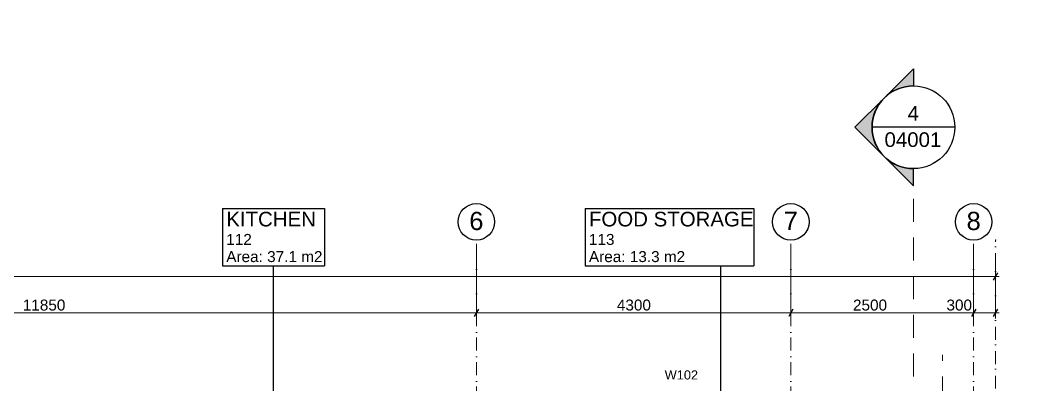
# Model space of a CAD drawing. Header units: millimetres. Extents: x -14278 to 101596, y -22378 to 34603.
# Drawn here: x 21816 to 35806, y 15793 to 20777 of the extents above; entities that cross this region are included whole.
import ezdxf
from ezdxf.enums import TextEntityAlignment as Align

# ---------------------------------------------------------------- set-up
doc = ezdxf.new("R2010")
doc.units = ezdxf.units.MM
doc.header["$MEASUREMENT"] = 0
doc.linetypes.add('Dot & Dashed', pattern=[335.138881, 176.388884, -88.194442, 0, -70.555556])
doc.linetypes.add('Long Dashed', pattern=[529.166651, 317.499995, -211.666656])
for name, color, linetype in [('A-Zz_20_10_90-T_TextWindow', 7, 'Continuous'), ('A-Zz_60_50_80-P_MarkerSection', 7, 'Continuous'), ('A-Zz_60_50_80-P_MarkerSectionStairs', 7, 'Continuous'), ('NewA-Ee_30_60-M_Pavements', 7, 'Continuous'), ('NewA-SL-M_SpacesInternal', 7, 'Continuous'), ('NewA-Zz_20_20-D_DimensionGrid', 7, 'Continuous'), ('NewA-Zz_35_40_80-M_GridStructural', 7, 'Continuous'), ('NewA-Zz_50_10_70-P_BoundarySiteRed', 7, 'Continuous'), ('NewA-Zz_50_10_90-P_BoundarySpace', 7, 'Continuous')]:
    doc.layers.add(name, color=color, linetype=linetype)
doc.styles.add('GENERATED_STYLE_1', font='')
doc.styles.get('GENERATED_STYLE_1').set_extended_font_data('Arial')
doc.dimstyles.new('GENERATED_STYLE__2', dxfattribs={"dimtxt": 150, "dimasz": 76, "dimexe": 0.18, "dimexo": 300, "dimgap": 0.09, "dimtad": 1, "dimtih": 1, "dimtoh": 1, "dimdec": 0, "dimzin": 0, "dimdsep": 46, "dimtxsty": 'GENERATED_STYLE_1', "dimblk": 'ARROWHEAD_2', "dimblk1": 'ARROWHEAD_2', "dimblk2": 'ARROWHEAD_2', "dimcen": 0.09, "dimclrd": 6, "dimclre": 6, "dimclrt": 7, "dimazin": 0, "dimtfac": 1, "dimtdec": 4, "dimtmove": 0, "dimatfit": 3, "dimfxl": 0, "dimtolj": 1, "dimtzin": 0, "dimarcsym": 0})

# ---------------------------------------------------------------- blocks, each defined once
blk = doc.blocks.new('KITCHEN_112_5_1', base_point=(25276, 17849))
at = {"layer": 'NewA-SL-M_SpacesInternal', "linetype": 'Continuous'}
for p, q in [((24580, 18203), (24580, 17889)), ((24580, 18203), (25972, 18203)), ((25972, 18203), (25972, 17889)), ((24580, 17889), (24580, 17653)), ((25972, 17889), (25972, 17653)), ((24580, 17653), (24580, 17417)), ((25972, 17653), (25972, 17417)), ((24580, 17417), (25972, 17417))]:
    blk.add_line(p, q, dxfattribs=at)
at = {"layer": 'NewA-SL-M_SpacesInternal', "color": 253, "linetype": 'Continuous', "lineweight": 13}
for p, q in [((21876, 15100), (21876, 10003)), ((28784, 15100), (21876, 15100)), ((28784, 14750), (28784, 15100)), ((29139, 14750), (28784, 14750)), ((29139, 10605), (29139, 14750)), ((23838, 10003), (23838, 11003)), ((23838, 11003), (23963, 11003)), ((23963, 11003), (23963, 10605)), ((26250, 10605), (26250, 11003)), ((26250, 11003), (26375, 11003)), ((26375, 11003), (26375, 8200)), ((23963, 10605), (26250, 10605)), ((27840, 8200), (27840, 10605)), ((27840, 10605), (29139, 10605)), ((21876, 10003), (23838, 10003)), ((26375, 8200), (27840, 8200))]:
    blk.add_line(p, q, dxfattribs=at)
at = {"layer": 'NewA-SL-M_SpacesInternal', "color": 5, "lineweight": 70, "style": 'GENERATED_STYLE_1'}
for tag, height, p in [('ROOM_NAME', 200, (24630, 18157)), ('ROOM_NUMBER', 150, (24630, 17854)), ('adj_text', 150, (24630, 17619))]:
    blk.add_attdef(tag, text='', height=height, dxfattribs=at).set_placement(p, align=Align.TOP_LEFT)
blk = doc.blocks.new('FOOD STORAGE_113_7_1', base_point=(30691, 17849))
at = {"layer": 'NewA-SL-M_SpacesInternal', "linetype": 'Continuous'}
for p, q in [((29539, 18203), (29539, 17889)), ((29539, 18203), (31843, 18203)), ((31843, 18203), (31843, 17889)), ((29539, 17889), (29539, 17653)), ((31843, 17889), (31843, 17653)), ((29539, 17653), (29539, 17417)), ((31843, 17653), (31843, 17417)), ((29539, 17417), (31843, 17417))]:
    blk.add_line(p, q, dxfattribs=at)
at = {"layer": 'NewA-SL-M_SpacesInternal', "color": 253, "linetype": 'Continuous', "lineweight": 13}
for p, q in [((29264, 15100), (29264, 10605)), ((32225, 15100), (29264, 15100)), ((32225, 10605), (32225, 15100)), ((29264, 10605), (32225, 10605))]:
    blk.add_line(p, q, dxfattribs=at)
at = {"layer": 'NewA-SL-M_SpacesInternal', "color": 5, "lineweight": 70, "style": 'GENERATED_STYLE_1'}
for tag, height, p in [('ROOM_NAME', 200, (29589, 18157)), ('ROOM_NUMBER', 150, (29589, 17854)), ('adj_text', 150, (29589, 17619))]:
    blk.add_attdef(tag, text='', height=height, dxfattribs=at).set_placement(p, align=Align.TOP_LEFT)
blk = doc.blocks.new('Mesh_1_1', base_point=(14340, 34603))
at = {"layer": 'NewA-Ee_30_60-M_Pavements', "color": 254, "linetype": 'Continuous', "lineweight": 13, "flags": 128}
blk.add_lwpolyline([(14340, 34603, -0.414214), (42831, 6112, -0.414214), (14340, -22378, -0.414214), (-14151, 6112, -0.414214)], format="xyb", close=True, dxfattribs=at)
blk = doc.blocks.new('Standard grid marker')
at = {"layer": 'NewA-Zz_35_40_80-M_GridStructural', "color": 6, "linetype": 'Dot & Dashed', "lineweight": 13}
for q in [(18131, 0), (0, 0)]:
    blk.add_line((1000, 0), q, dxfattribs=at)
at = {"layer": 'NewA-Zz_35_40_80-M_GridStructural', "linetype": 'Continuous'}
blk.add_circle((-250, 0), 250, dxfattribs=at)
at = {"layer": 'NewA-Zz_35_40_80-M_GridStructural', "color": 6, "linetype": 'Dot & Dashed', "lineweight": 13}
blk.add_point((1000, 0), dxfattribs=at)
blk.add_point((1000, 0), dxfattribs=at)
at = {"layer": 'NewA-Zz_35_40_80-M_GridStructural', "style": 'GENERATED_STYLE_1'}
blk.add_attdef('AC_MarkerText_1', text='', height=250, rotation=90, dxfattribs=at).set_placement((-250, 14), align=Align.MIDDLE_CENTER)
blk = doc.blocks.new('Standard grid marker_3')
at = {"layer": 'NewA-Zz_35_40_80-M_GridStructural', "color": 6, "linetype": 'Dot & Dashed', "lineweight": 13}
blk.add_line((0, 0), (19131, 0), dxfattribs=at)
blk.add_point((19131, 0), dxfattribs=at)
blk = doc.blocks.new('Line_7_1', base_point=(25276, 13681))
at = {"layer": 'NewA-Zz_50_10_90-P_BoundarySpace', "linetype": 'Continuous'}
blk.add_hatch(color=256, dxfattribs=at).paths.add_polyline_path([(25326, 13681), (25322, 13700), (25311, 13717), (25295, 13727), (25276, 13731), (25257, 13727), (25240, 13717), (25230, 13700), (25226, 13681), (25230, 13662), (25240, 13646), (25257, 13635), (25276, 13631), (25295, 13635), (25311, 13646), (25322, 13662)])
blk.add_line((25276, 13731), (25276, 17417), dxfattribs=at)
blk.add_circle((25276, 13681), 50, dxfattribs=at)
blk = doc.blocks.new('Line_8_1', base_point=(31391, 14276))
at = {"layer": 'NewA-Zz_50_10_90-P_BoundarySpace', "linetype": 'Continuous'}
blk.add_hatch(color=256, dxfattribs=at).paths.add_polyline_path([(31441, 14276), (31437, 14295), (31426, 14312), (31410, 14322), (31391, 14326), (31372, 14322), (31355, 14312), (31345, 14295), (31341, 14276), (31345, 14257), (31355, 14241), (31372, 14230), (31391, 14226), (31410, 14230), (31426, 14241), (31437, 14257)])
blk.add_line((31391, 14326), (31391, 17417), dxfattribs=at)
blk.add_circle((31391, 14276), 50, dxfattribs=at)
blk = doc.blocks.new('*D355')
at = {"layer": 'NewA-Zz_20_20-D_DimensionGrid', "color": 6, "linetype": 'Continuous', "lineweight": 13}
for p, q in [((-300, 17199), (-300, 17470)), ((35150, 17199), (35150, 17470)), ((-349, 17274), (-300, 17274)), ((-300, 17274), (35150, 17274)), ((35150, 17274), (35199, 17274))]:
    blk.add_line(p, q, dxfattribs=at)
at = {"layer": 'NewA-Zz_20_20-D_DimensionGrid', "linetype": 'Continuous'}
for p, q in [((-271, 17324), (-329, 17224)), ((35121, 17224), (35179, 17324))]:
    blk.add_line(p, q, dxfattribs=at)
at = {"layer": 'NewA-Zz_20_20-D_DimensionGrid', "insert": (17139, 17304), "char_height": 150, "attachment_point": 7, "style": 'GENERATED_STYLE_1'}
blk.add_mtext('\\A1;{\\fArial|b0|i0|c0|p34;35450}', dxfattribs=at)
blk = doc.blocks.new('ARROWHEAD_2')
at = {"color": 0, "linetype": 'Continuous', "lineweight": 0}
for p, q in [((0, 0), (-1, 0)), ((-0.38, -0.66), (0.38, 0.66))]:
    blk.add_line(p, q, dxfattribs=at)
blk = doc.blocks.new('*D361')
at = {"layer": 'NewA-Zz_20_20-D_DimensionGrid', "color": 6, "linetype": 'Continuous', "lineweight": 13}
for p, q in [((16200, 16699), (16200, 17720)), ((28050, 16699), (28050, 17720)), ((16200, 16774), (28050, 16774))]:
    blk.add_line(p, q, dxfattribs=at)
at = {"layer": 'NewA-Zz_20_20-D_DimensionGrid', "linetype": 'Continuous'}
for p, q in [((16229, 16824), (16171, 16724)), ((28079, 16824), (28021, 16724))]:
    blk.add_line(p, q, dxfattribs=at)
at = {"layer": 'NewA-Zz_20_20-D_DimensionGrid', "insert": (21847, 16804), "char_height": 150, "attachment_point": 7, "style": 'GENERATED_STYLE_1'}
blk.add_mtext('\\A1;{\\fArial|b0|i0|c0|p34;11850}', dxfattribs=at)
blk = doc.blocks.new('*D362')
at = {"layer": 'NewA-Zz_20_20-D_DimensionGrid', "color": 6, "linetype": 'Continuous', "lineweight": 13}
for p, q in [((28050, 16699), (28050, 17720)), ((32350, 16699), (32350, 17720)), ((28050, 16774), (32350, 16774))]:
    blk.add_line(p, q, dxfattribs=at)
at = {"layer": 'NewA-Zz_20_20-D_DimensionGrid', "linetype": 'Continuous'}
for p, q in [((28079, 16824), (28021, 16724)), ((32379, 16824), (32321, 16724))]:
    blk.add_line(p, q, dxfattribs=at)
at = {"layer": 'NewA-Zz_20_20-D_DimensionGrid', "insert": (29971, 16804), "char_height": 150, "attachment_point": 7, "style": 'GENERATED_STYLE_1'}
blk.add_mtext('\\A1;{\\fArial|b0|i0|c0|p34;4300}', dxfattribs=at)
blk = doc.blocks.new('*D363')
at = {"layer": 'NewA-Zz_20_20-D_DimensionGrid', "color": 6, "linetype": 'Continuous', "lineweight": 13}
for p, q in [((32350, 16699), (32350, 17720)), ((34850, 16699), (34850, 17720)), ((32350, 16774), (34850, 16774))]:
    blk.add_line(p, q, dxfattribs=at)
at = {"layer": 'NewA-Zz_20_20-D_DimensionGrid', "linetype": 'Continuous'}
for p, q in [((32379, 16824), (32321, 16724)), ((34879, 16824), (34821, 16724))]:
    blk.add_line(p, q, dxfattribs=at)
at = {"layer": 'NewA-Zz_20_20-D_DimensionGrid', "char_height": 150, "attachment_point": 7, "style": 'GENERATED_STYLE_1'}
for s, insert in [('\\A1;{\\fArial|b0|i0|c0|p34;2500}', (33200, 16804)), ('\\A1;{\\fArial|b0|i0|c0|p34;300}', (34478, 16804))]:
    blk.add_mtext(s, dxfattribs=dict(at, insert=insert))
blk = doc.blocks.new('*D364')
at = {"layer": 'NewA-Zz_20_20-D_DimensionGrid', "color": 6, "linetype": 'Continuous', "lineweight": 13}
for p, q in [((34850, 16699), (34850, 17720)), ((35150, 16699), (35150, 17470)), ((34850, 16774), (35150, 16774)), ((35150, 16774), (35199, 16774))]:
    blk.add_line(p, q, dxfattribs=at)
at = {"layer": 'NewA-Zz_20_20-D_DimensionGrid', "linetype": 'Continuous'}
for p, q in [((34879, 16824), (34821, 16724)), ((35121, 16724), (35179, 16824))]:
    blk.add_line(p, q, dxfattribs=at)
blk = doc.blocks.new('Cutting Plane_8_1', base_point=(34425, 4732))
at = {"layer": 'A-Zz_60_50_80-P_MarkerSectionStairs', "linetype": 'Continuous'}
for points in [[(34425, 5532), (34425, 5298, 0.198912), (34025, 5132)], [(34025, 4332, -0.414214), (34025, 5132), (33625, 4732)], [(34425, 3932), (34425, 4166, -0.198912), (34025, 4332)]]:
    blk.add_hatch(color=256, dxfattribs=at).paths.add_polyline_path(points)
at = {"layer": 'A-Zz_60_50_80-P_MarkerSectionStairs', "color": 6, "linetype": 'Long Dashed', "lineweight": 13}
blk.add_line((34425, 5532), (34425, 16200), dxfattribs=at)
at = {"layer": 'A-Zz_60_50_80-P_MarkerSectionStairs', "linetype": 'Continuous'}
for p, q in [((34025, 5132), (34425, 5532)), ((34425, 5532), (34425, 5298)), ((34425, 4166), (34425, 5298)), ((34025, 5132), (33625, 4732)), ((33625, 4732), (34025, 4332)), ((34025, 4332), (34425, 3932)), ((34425, 3932), (34425, 4166))]:
    blk.add_line(p, q, dxfattribs=at)
blk.add_circle((34425, 4732), 566, dxfattribs=at)
for start, end in [(90, 135), (135, 225), (225, 270)]:
    blk.add_arc((34425, 4732), 566, start, end, dxfattribs=at)
at = {"layer": 'A-Zz_60_50_80-P_MarkerSectionStairs', "char_height": 200, "attachment_point": 7, "rotation": 90, "style": 'GENERATED_STYLE_1'}
for s, insert in [('\\A1;{\\fArial|b0|i0|c0|p34;07001}', (34697, 4351)), ('\\A1;{\\fArial|b0|i0|c0|p34;5}', (34337, 4656))]:
    blk.add_mtext(s, dxfattribs=dict(at, insert=insert))
blk = doc.blocks.new('Label_2_1', base_point=(30429, 16066))
at = {"layer": 'A-Zz_20_10_90-T_TextWindow', "insert": (30854, 15987), "char_height": 125, "attachment_point": 2, "style": 'GENERATED_STYLE_1'}
blk.add_mtext('\\fArial|b0|i0|c0|p34;W102\\fArial|b0|i0|c0|p34;\\fArial|b0|i0|c0|p34;\\fArial|b0|i0|c0|p34;\\fArial|b0|i0|c0|p34;\\fArial|b0|i0|c0|p34;\\fArial|b0|i0|c0|p34;\\fArial|b0|i0|c0|p34;\\fArial|b0|i0|c0|p34;\\fArial|b0|i0|c0|p34;\\fArial|b0|i0|c0|p34;\\fArial|b0|i0|c0|p34;\\fArial|b0|i0|c0|p34;\\fArial|b0|i0|c0|p34;\\fArial|b0|i0|c0|p34;\\fArial|b0|i0|c0|p34;\\fArial|b0|i0|c0|p34;\\fArial|b0|i0|c0|p34;\\fArial|b0|i0|c0|p34;\\fArial|b0|i0|c0|p34;\\fArial|b0|i0|c0|p34;\\fArial|b0|i0|c0|p34;\\fArial|b0|i0|c0|p34;\\fArial|b0|i0|c0|p34;\\fArial|b0|i0|c0|p34;\\fArial|b0|i0|c0|p34;\\fArial|b0|i0|c0|p34;\\fArial|b0|i0|c0|p34;\\fArial|b0|i0|c0|p34;\\fArial|b0|i0|c0|p34;}', dxfattribs=at)
blk = doc.blocks.new('Cutting Plane_11_1', base_point=(34027, -2269))
at = {"layer": 'A-Zz_60_50_80-P_MarkerSection', "linetype": 'Continuous'}
for points in [[(34027, 20115), (34027, 19881, 0.198912), (33627, 19715)], [(33627, 19715, 0.414214), (33627, 18915), (33227, 19315)], [(34027, 18515), (34027, 18750, -0.198912), (33627, 18915)]]:
    blk.add_hatch(color=256, dxfattribs=at).paths.add_polyline_path(points)
for p, q in [((33627, 19715), (34027, 20115)), ((34027, 20115), (34027, 19881)), ((33227, 19315), (33627, 19715)), ((33627, 18915), (33227, 19315)), ((34592, 19315), (33461, 19315)), ((33627, 18915), (34027, 18515)), ((34027, 18515), (34027, 18750))]:
    blk.add_line(p, q, dxfattribs=at)
at = {"layer": 'A-Zz_60_50_80-P_MarkerSection', "color": 6, "linetype": 'Long Dashed', "lineweight": 13}
blk.add_line((34027, 14315), (34027, 18515), dxfattribs=at)
at = {"layer": 'A-Zz_60_50_80-P_MarkerSection', "linetype": 'Continuous'}
blk.add_circle((34027, 19315), 566, dxfattribs=at)
for start, end in [(90, 135), (135, 225), (225, 270)]:
    blk.add_arc((34027, 19315), 566, start, end, dxfattribs=at)
at = {"layer": 'A-Zz_60_50_80-P_MarkerSection', "char_height": 200, "attachment_point": 9, "style": 'GENERATED_STYLE_1'}
for s, insert in [('\\A1;{\\fArial|b0|i0|c0|p34;4}', (34103, 19407)), ('\\A1;{\\fArial|b0|i0|c0|p34;04001}', (34408, 19043))]:
    blk.add_mtext(s, dxfattribs=dict(at, insert=insert))

msp = doc.modelspace()

# ---------------------------------------------------------------- linework, layer by layer
at = {"layer": 'NewA-Zz_50_10_70-P_BoundarySiteRed', "color": 1, "linetype": 'Continuous', "lineweight": 140}
msp.add_circle((14339.9, 6112.3), 28490.7, dxfattribs=at)

# ---------------------------------------------------------------- block references
at = {"layer": 'A-Zz_20_10_90-T_TextWindow', "color": 6, "linetype": 'Continuous', "lineweight": 13}
msp.add_blockref('Label_2_1', (30428.5, 16066), dxfattribs=at)
at = {"layer": 'A-Zz_60_50_80-P_MarkerSection', "color": 6, "lineweight": 13}
msp.add_blockref('Cutting Plane_11_1', (34026.8, -2269), dxfattribs=at)
at = {"layer": 'A-Zz_60_50_80-P_MarkerSectionStairs', "color": 6, "lineweight": 13}
msp.add_blockref('Cutting Plane_8_1', (34424.6, 4732), dxfattribs=at)
at = {"layer": 'NewA-Ee_30_60-M_Pavements', "color": 254, "lineweight": 13}
msp.add_blockref('Mesh_1_1', (14339.9, 34603), dxfattribs=at)
at = {"layer": 'NewA-SL-M_SpacesInternal', "linetype": 'Continuous'}
for name, p, values in [('KITCHEN_112_5_1', (25275.7, 17849.3), {'ROOM_NAME': 'KITCHEN', 'ROOM_NUMBER': '112', 'adj_text': 'Area: 37.1 m2'}), ('FOOD STORAGE_113_7_1', (30691.1, 17849.3), {'ROOM_NAME': 'FOOD STORAGE', 'ROOM_NUMBER': '113', 'adj_text': 'Area: 13.3 m2'})]:
    msp.add_blockref(name, p, dxfattribs=at).add_auto_attribs(values)
at = {"layer": 'NewA-Zz_35_40_80-M_GridStructural', "color": 1, "linetype": 'Continuous', "lineweight": 18}
ref = msp.add_blockref('Standard grid marker', (28050, 17770.2), dxfattribs=dict(at, zscale=1000, rotation=270))
ref.add_attrib('AC_MarkerText_1', '6', dxfattribs={"color": 7, "height": 250, "rotation": 360, "style": 'GENERATED_STYLE_1'}).set_placement((28050, 18032.4), align=Align.MIDDLE_CENTER)
ref = msp.add_blockref('Standard grid marker', (32350, 17770.2), dxfattribs=dict(at, zscale=1000, rotation=270))
ref.add_attrib('AC_MarkerText_1', '7', dxfattribs={"color": 7, "height": 250, "rotation": 360, "style": 'GENERATED_STYLE_1'}).set_placement((32350, 18034.5), align=Align.MIDDLE_CENTER)
ref = msp.add_blockref('Standard grid marker', (34850, 17770.2), dxfattribs=dict(at, zscale=1000, rotation=270))
ref.add_attrib('AC_MarkerText_1', '8', dxfattribs={"color": 7, "height": 250, "rotation": 360, "style": 'GENERATED_STYLE_1'}).set_placement((34850, 18032.4), align=Align.MIDDLE_CENTER)
at = {"layer": 'NewA-Zz_35_40_80-M_GridStructural', "color": 1, "linetype": 'Continuous', "lineweight": 18, "zscale": 1000, "rotation": 90}
msp.add_blockref('Standard grid marker_3', (35150, -1360.6), dxfattribs=at)
at = {"layer": 'NewA-Zz_50_10_90-P_BoundarySpace', "linetype": 'Continuous'}
for name, p in [('Line_7_1', (25275.7, 13681.2)), ('Line_8_1', (31390.7, 14276.2))]:
    msp.add_blockref(name, p, dxfattribs=at)

# ---------------------------------------------------------------- dimensions: what is measured, and where the dimension line sits
at = {"layer": 'NewA-Zz_20_20-D_DimensionGrid', "color": 6, "linetype": 'Continuous', "lineweight": 13}
for base, p1, p2, picture, middle in [((28050, 16773.8), (16200, 18020.2), (28050, 18020.2), '*D361', (22141, 16878.8)), ((32350, 16773.8), (28050, 18020.2), (32350, 18020.2), '*D362', (30206.7, 16878.8)), ((34850, 16773.8), (32350, 18020.2), (34850, 18020.2), '*D363', (33435.1, 16878.8)), ((35150, 16773.8), (34850, 18020.2), (35150, 17770.2), '*D364', (34654.5, 16878.8)), ((35150, 17273.9), (-300, 17770.2), (35150, 17770.2), '*D355', (17433.3, 17378.9))]:
    dim = msp.add_linear_dim(base=base, p1=p1, p2=p2, dimstyle='GENERATED_STYLE__2', dxfattribs=at)
    dim.commit()
    dim.dimension.update_dxf_attribs({"geometry": picture, "text_midpoint": middle, "dimtype": 160})

doc.saveas('drawing.dxf')
